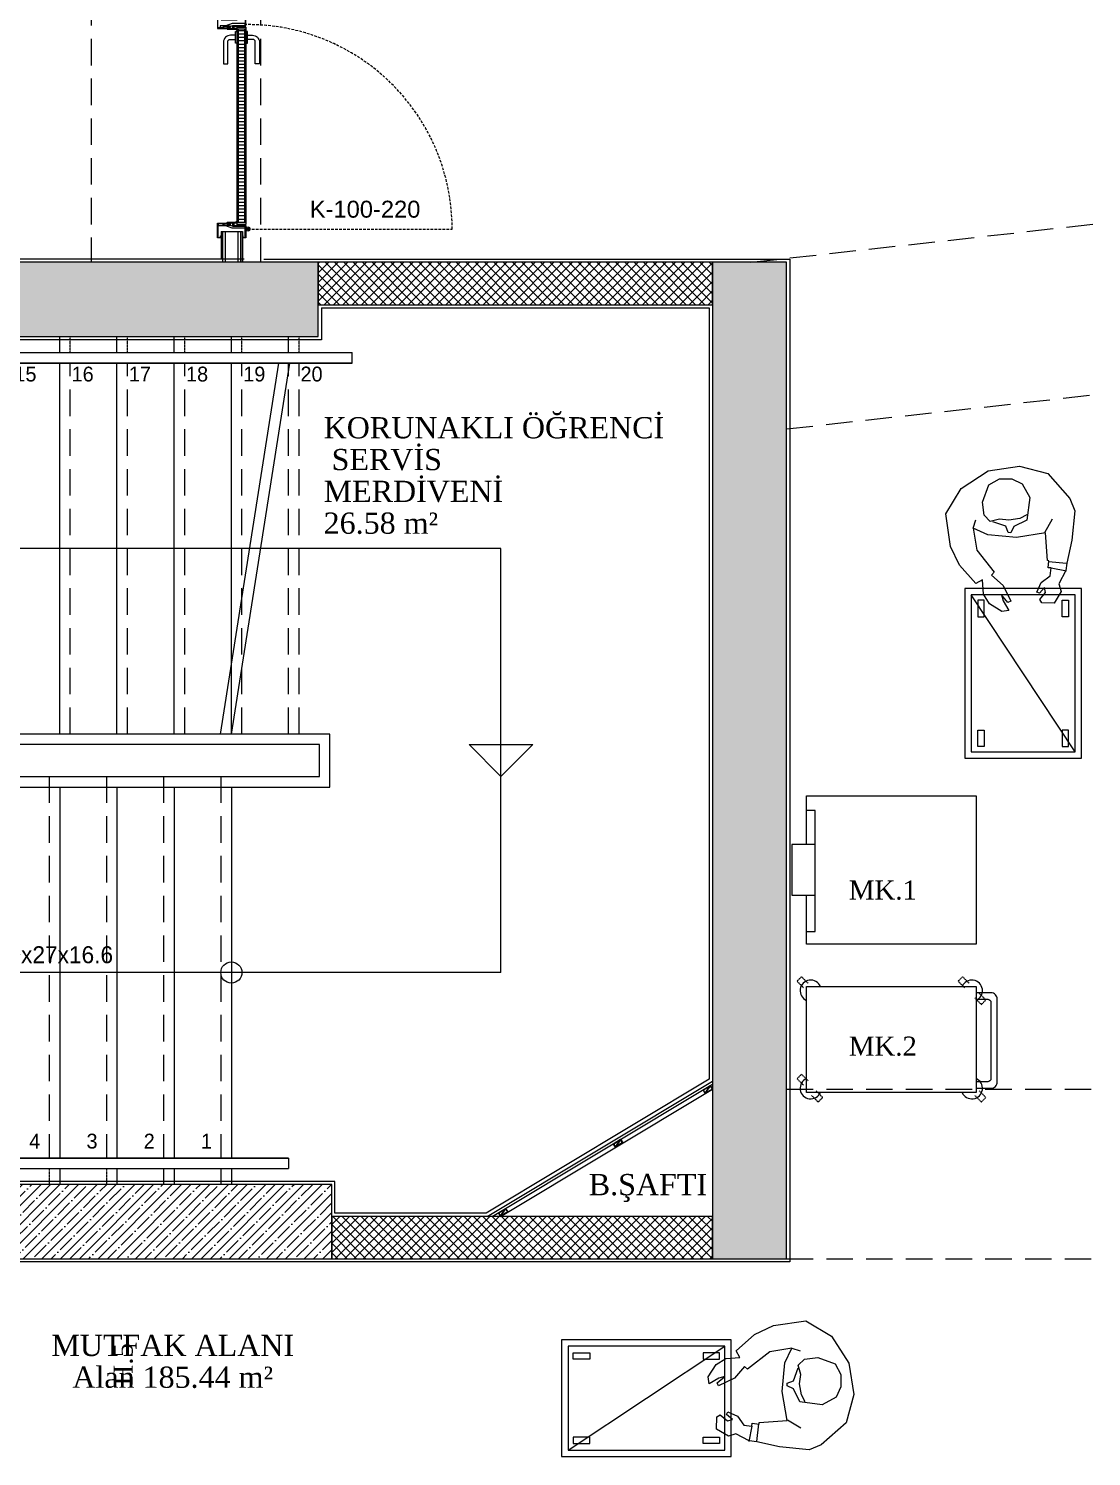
# Model space of a CAD drawing. Header units: millimetres. Extents: x -29311 to -3405, y 28913 to 42880.
# Drawn here: x -24337 to -23835, y 39755 to 40428 of the extents above; entities that cross this region are included whole.
import ezdxf
from ezdxf.enums import TextEntityAlignment as Align

# ---------------------------------------------------------------- set-up
doc = ezdxf.new("R2010")
doc.units = ezdxf.units.MM
doc.linetypes.add('HIDDEN', pattern=[0.375, 0.25, -0.125])
doc.linetypes.add('HIDDEN2', pattern=[0.1875, 0.125, -0.0625])
for name, color, linetype in [('A-BA', 1, 'Continuous'), ('A-BA-HIDDEN', 136, 'HIDDEN'), ('A-DUVAR', 53, 'Continuous'), ('A-DUVAR-ALCIPAN', 9, 'Continuous'), ('A-DUVAR-ALCIPAN-CELIK', 144, 'Continuous'), ('A-DUVAR-TARAMA', 251, 'Continuous'), ('A-KAPI-AHSAP', 245, 'Continuous'), ('A-KAPI-AKSESUAR', 206, 'Continuous'), ('A-KAPI-METAL', 84, 'Continuous'), ('A-KAPI-PROFIL', 206, 'Continuous'), ('A-KORKULUK-KUPESTE', 206, 'Continuous'), ('A-MERDIVEN', 125, 'Continuous'), ('A-SIVA-ALCIPAN', 247, 'Continuous'), ('A-SIVA-IC', 97, 'Continuous'), ('A-TEFRIS', 251, 'Continuous'), ('A-YAZI', 136, 'Continuous'), ('Kıtc-002 Çizgi', 7, 'Continuous'), ('Kıtc-039 İnsan', 32, 'Continuous'), ('level', 10, 'Continuous'), ('symbol', 8, 'Continuous'), ('trace_down', 8, 'HIDDEN2'), ('yazı2', 9, 'Continuous')]:
    doc.layers.add(name, color=color, linetype=linetype)
doc.layers.add('gor-0.05', color=63, linetype='Continuous', lineweight=5)
doc.layers.add('tarama-betonarme', color=252, linetype='Continuous', lineweight=13)
doc.styles.add('HA_SMART', font='')
doc.styles.add('ROMANS', font='romans')
doc.styles.get("Standard").update_dxf_attribs({"font": 'arial.ttf'})
doc.styles.add('YAZ', font='times.ttf', dxfattribs={"height": 0.12})
doc.styles.add('YAZ-50', font='times.ttf', dxfattribs={"width": 0.9})
doc.styles.get('HA_SMART').set_extended_font_data('Sakkal Majalla')
pattern_1 = [(45, (-75202.6075, 54657.0166), (-4.4194174, 4.4194174), []), (45, (-75198.188, 54657.0166), (-4.4194174, 4.4194174), [7.8125, -1.5625, 0, -1.5625])]

# ---------------------------------------------------------------- blocks, each defined once
blk = doc.blocks.new('AMT100')
at = {"layer": 'gor-0.05', "color": 0, "linetype": 'Continuous'}
blk.add_lwpolyline([(50, 0), (50, -80), (0, -80), (0, 0)], close=True, dxfattribs=at)
at = {"layer": 'gor-0.05', "color": 0, "linetype": 'HIDDEN'}
for points in [[(3.39, 1.39), (6.49, 4.49), (8.61, 2.36), (5.47, -0.77)], [(49.39, 1.39), (52.49, 4.49), (54.61, 2.36), (51.47, -0.77)], [(-1.39, -2.39), (-4.49, -5.49), (-2.36, -7.61), (0.77, -4.47)], [(49.39, -74.61), (52.49, -71.51), (54.61, -73.64), (51.47, -76.77)], [(-1.39, -79.39), (-4.49, -82.49), (-2.36, -84.61), (0.77, -81.47)], [(44.61, -79.39), (41.51, -82.49), (43.64, -84.61), (46.77, -81.47)]]:
    blk.add_lwpolyline(points, dxfattribs=at)
at = {"layer": 'gor-0.05', "color": 0}
blk.add_lwpolyline([(2, -80), (2, -87, 0.414214), (5, -90), (44, -90, 0.414214), (47, -87), (47, -80), (44, -80), (44, -85.5, -0.414214), (42.5, -87), (6.5, -87, -0.414214), (5, -85.5), (5, -80)], format="xyb", dxfattribs=at)
for centre, start, end in [((2, -2), 23.57818, 246.42182), ((48, -2), 293.57818, 156.42182), ((2, -78), 113.57818, 336.42182), ((48, -78), 203.57818, 66.42182)]:
    blk.add_arc(centre, 5, start, end, dxfattribs=at)
at = {"layer": 'gor-0.05', "linetype": 'Continuous', "style": 'ROMANS', "width": 0.8}
blk.add_attdef('NO', text='', height=10, dxfattribs=at).set_placement((26, -70), align=Align.MIDDLE)
blk = doc.blocks.new('1AS-BW150')
at = {"layer": 'gor-0.05', "color": 0}
blk.add_lwpolyline([(23, 7), (23, -4), (47, -4), (47, 7)], close=True, dxfattribs=at)
for points in [[(47, 0), (70, 0), (70, -80), (0, -80), (0, 0), (23, 0)], [(6, 0), (6, -4), (23, -4)], [(47, -4), (63, -4), (63, 0)]]:
    blk.add_lwpolyline(points, dxfattribs=at)
at = {"layer": 'gor-0.05', "linetype": 'Continuous', "style": 'ROMANS', "width": 0.8}
blk.add_attdef('NO', text='', height=10, dxfattribs=at).set_placement((36.67, -68), align=Align.MIDDLE)
blk = doc.blocks.new('oking')
at = {"layer": 'symbol'}
for p, q in [((99299.11, 28222.37), (99299.11, 28192.37)), ((99299.11, 28222.37), (99314.11, 28207.37)), ((99314.11, 28207.37), (99299.11, 28192.37))]:
    blk.add_line(p, q, dxfattribs=at)
blk = doc.blocks.new('3r3')
at = {"layer": 'A-KORKULUK-KUPESTE'}
for p, q in [((1381, 223.75), (1166, 223.75)), ((1381, 223.75), (1381, 228.75)), ((1351, -151.25), (1051, -151.25))]:
    blk.add_line(p, q, dxfattribs=at)
for points in [[(1081, 228.75), (1381, 228.75)], [(1081, 223.75), (1381, 223.75)], [(1051, -151.25), (1351, -151.25)], [(1351, -151.25), (1351, -156.25)], [(1051, -156.25), (1351, -156.25)]]:
    blk.add_lwpolyline(points, dxfattribs=at)
for points in [[(1061.5, 23.75), (1370.5, 23.75), (1370.5, 48.75), (1061.5, 48.75)], [(1066.5, 28.75), (1365.5, 28.75), (1365.5, 43.75), (1066.5, 43.75)]]:
    blk.add_lwpolyline(points, close=True, dxfattribs=at)
at = {"layer": 'A-MERDIVEN'}
for p, q in [((1243, 48.75), (1243, 223.75)), ((1270, 48.75), (1270, 223.75)), ((1297, 48.75), (1297, 223.75)), ((1324, 48.75), (1324, 223.75)), ((1243, 23.75), (1243, -151.25)), ((1270, 23.75), (1270, -151.25)), ((1297, 23.75), (1297, -151.25)), ((1324, 23.75), (1324, -151.25)), ((1243, -156.25), (1243, -163.75)), ((1270, -156.25), (1270, -163.75)), ((1297, -156.25), (1297, -163.75)), ((1324, -156.25), (1324, -163.75))]:
    blk.add_line(p, q, dxfattribs=at)
at = {"layer": 'symbol'}
for p, q in [((1318.87, 48.75), (1346.45, 223.75)), ((1324, 48.75), (1351.57, 223.75)), ((1451.19, 136.25), (980.5, 136.25)), ((1451.19, -63.75), (1451.19, 136.25)), ((1451.19, -63.75), (980.5, -63.75))]:
    blk.add_line(p, q, dxfattribs=at)
blk.add_circle((1324, -63.75), 5, dxfattribs=at)
at = {"layer": 'trace_down', "ltscale": 100}
for p, q in [((1243, 228.75), (1243, 236.25)), ((1270, 228.75), (1270, 236.25)), ((1297, 228.75), (1297, 236.25)), ((1324, 228.75), (1324, 236.25)), ((1351, 228.75), (1351, 236.25)), ((1248, 48.75), (1248, 223.75)), ((1275, 48.75), (1275, 223.75)), ((1302, 48.75), (1302, 223.75)), ((1329, 48.75), (1329, 223.75)), ((1351, 48.75), (1351, 223.75)), ((1356, 48.75), (1356, 223.75)), ((1238, 28.75), (1238, -151.25)), ((1265, 28.75), (1265, -151.25)), ((1292, 28.75), (1292, -151.25)), ((1319, 28.75), (1319, -151.25)), ((1292, -156.25), (1292, -163.75)), ((1319, -156.25), (1319, -163.75))]:
    blk.add_line(p, q, dxfattribs=at)
at = {"layer": 'trace_down'}
for p, q in [((1248, 228.75), (1248, 236.25)), ((1275, 228.75), (1275, 236.25)), ((1302, 228.75), (1302, 236.25)), ((1329, 228.75), (1329, 236.25)), ((1356, 228.75), (1356, 236.25)), ((1238, -156.25), (1238, -163.75)), ((1265, -156.25), (1265, -163.75))]:
    blk.add_line(p, q, dxfattribs=at)
at = {"layer": 'symbol', "xscale": -1, "rotation": 90}
blk.add_blockref('oking', (29658.56, 99342.86), dxfattribs=at)
at = {"layer": 'yazı2', "attachment_point": 3, "style": 'HA_SMART'}
for s, insert, char_height, width in [('15', (1232.03, 222.03), 7, 10.5859), ('16', (1259.03, 222.03), 7, 10.5859), ('17', (1286.03, 222.03), 7, 10.5859), ('18', (1313.03, 222.03), 7, 10.5859), ('19', (1340.03, 222.03), 7, 10.5859), ('20', (1367.03, 222.03), 7, 10.5859), ('30x27x16.6', (1268.18, -51.35), 8, 63.7114), ('4', (1233.84, -139.77), 7, 10.5859), ('3', (1260.84, -139.77), 7, 10.5859), ('2', (1287.84, -139.77), 7, 10.5859), ('1', (1314.84, -139.77), 7, 10.5859)]:
    blk.add_mtext(s, dxfattribs=dict(at, insert=insert, char_height=char_height, width=width))
blk = doc.blocks.new('2040')
at = {"layer": 'A-DUVAR-ALCIPAN-CELIK'}
for points in [[(85602.63, 5477.89), (85600.63, 5477.89), (85600.63, 5481.89), (85602.63, 5481.89)], [(85602.48, 5478.04), (85600.78, 5478.04), (85600.78, 5481.74), (85602.48, 5481.74)]]:
    blk.add_lwpolyline(points, close=True, dxfattribs=at)
at = {"layer": 'A-DUVAR-ALCIPAN-CELIK', "lineweight": 30}
blk.add_lwpolyline([(85600.78, 5481.74), (85602.48, 5478.04)], dxfattribs=at)
blk = doc.blocks.new('A$C1989330F')
at = {"layer": 'A-KAPI-AKSESUAR'}
blk.add_lwpolyline([(27.5, 0), (-27.5, 0), (-27.5, -8), (27.5, -8)], close=True, dxfattribs=at)
blk.add_lwpolyline([(-125, -45), (-20, -45, 0.414214), (-10, -35), (-10, -8), (10, -8), (10, -32, -0.414214), (-23, -65), (-125, -65)], format="xyb", close=True, dxfattribs=at)
blk = doc.blocks.new('*U50')
at = {"ltscale": 12}
h = blk.add_hatch(dxfattribs=at)
h.set_pattern_fill('ANSI31', color=8, scale=5, angle=45)
h.set_pattern_definition([(90, (-1.915, 20), (-15.875, 3e-15), [])])
h.paths.add_polyline_path([(954.1, -130), (44, -130), (44, -160), (954.1, -160)])
at = {"color": 8, "linetype": 'HIDDEN', "ltscale": 50}
blk.add_lwpolyline([(12, -175), (12, -1139.1, 0.417281), (976.1, -164.9)], format="xyb", dxfattribs=at)
at = {"layer": 'A-KAPI-AHSAP'}
for points in [[(44, -165), (34, -165), (34, -148), (34, -148), (34, -125), (44, -125), (44, -165)], [(44, -125), (954.1, -125)], [(954.1, -165), (954.1, -125), (964.1, -125), (964.1, -165), (964.1, -165), (964.1, -165), (954.1, -165)], [(954.1, -165), (44, -165)]]:
    blk.add_lwpolyline(points, dxfattribs=at)
blk.add_lwpolyline([(954.1, -130), (44, -130), (44, -160), (954.1, -160)], close=True, dxfattribs=at)
at = {"layer": 'A-KAPI-AKSESUAR'}
for radius in [10, 5, 4]:
    blk.add_circle((12, -175), radius, dxfattribs=at)
at = {"layer": 'A-KAPI-METAL'}
for points in [[(-29, -32), (39, -32, -0.414214), (40, -33), (40, -95.9), (38, -95.9), (38, -34.5, 0.414214), (37.5, -34), (-27.5, -34, 0.414214), (-28, -34.5), (-28, -46, 0.414214), (-27.5, -46.5), (-20, -46.5), (-20, -48.5), (-29, -48.5, -0.414214), (-30, -47.5), (-30, -33, -0.414214)], [(1027.1, -32), (959.1, -32, 0.414214), (958.1, -33), (958.1, -95.9), (960.1, -95.9), (960.1, -34.5, -0.414214), (960.6, -34), (1025.6, -34, -0.414214), (1026.1, -34.5), (1026.1, -46, -0.414214), (1025.6, -46.5), (1018.1, -46.5), (1018.1, -48.5), (1027.1, -48.5, 0.414214), (1028.1, -47.5), (1028.1, -33, 0.414214)], [(-30, -151, -0.414214), (-29, -150), (-20, -150), (-20, -152), (-27.5, -152, 0.414214), (-28, -152.5), (-28, -162.5, 0.414214), (-27.5, -163), (26.5, -163, 0.414214), (27, -162.5), (27, -105, -0.414214), (28.2, -104), (41, -104, -0.414154), (42, -105), (42, -119.5), (42, -93.4), (42, -79.3), (42, -93.4), (40, -93.4), (40, -79.3, -1), (44, -79.3), (44, -119.8, -0.934642), (40, -119.5), (40, -106.5, 0.414214), (39.5, -106), (29.5, -106, 0.414214), (29, -106.5), (29, -164, -0.414214), (28, -165), (-29, -165, -0.414214), (-30, -164)], [(1028.1, -151, 0.414214), (1027.1, -150), (1018.1, -150), (1018.1, -152), (1025.6, -152, -0.414214), (1026.1, -152.5), (1026.1, -162.5, -0.414214), (1025.6, -163), (971.6, -163, -0.414214), (971.1, -162.5), (971.1, -104, 0.414214), (969.8, -103), (957.1, -103, 0.414154), (956.1, -104), (956.1, -119.5), (956.1, -93.4), (956.1, -79.3), (956.1, -93.4), (958.1, -93.4), (958.1, -79.3, 1), (954.1, -79.3), (954.1, -119.8, 0.938583), (958.1, -119.5), (958.1, -105.5, -0.414214), (958.6, -105), (968.5, -105, -0.414214), (969.1, -105.5), (969.1, -164, 0.414214), (970.1, -165), (1027.1, -165, 0.414214), (1028.1, -164)]]:
    blk.add_lwpolyline(points, format="xyb", close=True, dxfattribs=at)
at = {"layer": 'A-KAPI-PROFIL'}
for points in [[(16.5, -100.9), (27.5, -70.4), (27.5, -36.5), (37.5, -36.5), (37.5, -72.2), (25.9, -104.3), (25.9, -163), (16.5, -163)], [(981.6, -100.9), (970.6, -70.4), (970.6, -43.8), (960.6, -43.8), (960.6, -72.2), (972.2, -104.3), (972.2, -163), (981.6, -163)]]:
    blk.add_lwpolyline(points, close=True, dxfattribs=at)
for points in [[(36.5, -36.8), (37.5, -36.8), (37.5, -52.5), (29.6, -66.1), (29.6, -89.8), (36.6, -89.8), (36.6, -90.8), (28.6, -90.8), (28.6, -65.8), (36.5, -52.2), (36.5, -36.8)], [(961.6, -36.8), (960.6, -36.8), (960.6, -52.5), (968.5, -66.1), (968.5, -89.8), (961.5, -89.8), (961.5, -90.8), (969.5, -90.8), (969.5, -65.8), (961.6, -52.2), (961.6, -36.8)]]:
    blk.add_lwpolyline(points, dxfattribs=at)
at = {"layer": 'A-KAPI-PROFIL', "color": 8}
for points in [[(39.7, -111.2, 0.414214), (37.7, -109.2), (31.3, -109.2, 0.414214), (29.3, -111.2), (29.3, -122, 0.414214), (31.3, -124), (45.3, -124, 0.414214), (46.3, -123), (46.3, -120, 1), (44.3, -120), (44.3, -121.5), (39.7, -121.5)], [(968.8, -111.2, 0.414214), (966.8, -109.2), (960.4, -109.2, 0.414214), (958.4, -111.2), (958.4, -121.5), (953.8, -121.5), (953.8, -120, 1), (951.8, -120), (951.8, -123, 0.414214), (952.8, -124), (964.1, -124), (966.8, -124, 0.414214), (968.8, -122)]]:
    blk.add_lwpolyline(points, format="xyb", close=True, dxfattribs=at)
at = {"layer": 'DEFPOINTS', "linetype": 'ByBlock', "ltscale": 12}
for p, q in [((0, -48.5), (0, -150)), ((998.1, -48.5), (998.1, -125))]:
    blk.add_line(p, q, dxfattribs=at)
at = {"ltscale": 12, "xscale": -1, "rotation": 180}
blk.add_blockref('A$C1989330F', (916, -125), dxfattribs=at)
at = {"ltscale": 12}
blk.add_blockref('A$C1989330F', (916, -165), dxfattribs=at)
blk = doc.blocks.new('A$C580B273A')
at = {"layer": 'Kıtc-039 İnsan', "linetype": 'ByBlock'}
blk.add_line((3, 3), (77, 52), dxfattribs=at)
at = {"layer": 'Kıtc-039 İnsan', "linetype": 'ByBlock', "elevation": 0}
blk.add_lwpolyline([(106.33, 16.93), (104.11, 30.67), (105.36, 44.13), (108.55, 51.06), (98.18, 49.41), (87.72, 41.19), (86.28, 42.43), (81.5, 36.95), (74, 33.31), (73.42, 34.75), (77.04, 37.67), (74.23, 36.99), (69.68, 34.29), (69.13, 37.47), (72.87, 43.4), (77.44, 46.17), (84.11, 46.66), (82.42, 49.88), (91.06, 57.52), (99.89, 61.74), (115.27, 63.94), (127.25, 56.67), (135.53, 44.01), (137.8, 29.14), (134.26, 15.8), (122.5, 5.45), (116.72, 3.13), (102.79, 4.49), (92.02, 6.85), (88.49, 7.36), (82.26, 10.6), (78.68, 9.5), (73.09, 12.9), (73.28, 18.61), (74.83, 19.67), (78.24, 16.87), (80.59, 17.45), (77.77, 19.71), (78.37, 20.99), (82.95, 18.93), (86.02, 14.69), (89.76, 14.24), (89.87, 15.63), (93.13, 15.29), (93.19, 15.99)], close=True, dxfattribs=at)
at = {"layer": 'Kıtc-039 İnsan', "linetype": 'ByBlock'}
for points in [[(0, 0), (80, 0), (80, 55), (0, 55)], [(3, 3), (77, 3), (77, 52), (3, 52)], [(5.5, 48.92), (13.24, 48.92), (13.24, 45.93), (5.5, 45.93)], [(74.5, 48.92), (66.76, 48.92), (66.76, 45.93), (74.5, 45.93)], [(5.5, 6.08), (13.24, 6.08), (13.24, 9.07), (5.5, 9.07)], [(74.5, 6.08), (66.76, 6.08), (66.76, 9.07), (74.5, 9.07)]]:
    blk.add_lwpolyline(points, close=True, dxfattribs=at)
at = {"layer": 'Kıtc-039 İnsan', "linetype": 'ByBlock', "elevation": 0}
for points in [[(108.55, 51.06), (112.5, 49.78)], [(114.84, 25.81), (113.1, 29.02), (112.29, 34.25), (112.79, 38.62), (111.6, 43.04), (114.63, 45.83), (120.81, 46.6), (129, 43.63), (131.72, 38.6), (131.8, 32.87), (129.45, 27.99), (122.9, 24.37), (112.31, 25.76), (109.34, 31.95), (106.33, 33.28), (106.47, 34.49), (109.44, 35.67), (111.54, 41.75)], [(89.76, 14.24), (88.33, 7.09)], [(92.86, 15.45), (91.96, 7.07)], [(106.49, 17.19), (112.86, 13.56)]]:
    blk.add_lwpolyline(points, dxfattribs=at)
blk = doc.blocks.new('2. bodrum kat kirişileri')
at = {"layer": 'A-BA-HIDDEN', "ltscale": 50}
for points in [[(2636.63, -21294.56), (2636.63, -22074.94)], [(2716.63, -21294.56), (2716.63, -22074.94)], [(2947.78, -22074.94), (3352.63, -22029.94)], [(2964.86, -22153.54), (3352.13, -22110.49)], [(2964.86, -22464.94), (3352.63, -22464.94)], [(2964.86, -22544.94), (3352.63, -22544.94)]]:
    blk.add_lwpolyline(points, dxfattribs=at)

msp = doc.modelspace()

# ---------------------------------------------------------------- hatches: boundary and pattern name
at = {"layer": 'A-DUVAR-TARAMA'}
h = msp.add_hatch(dxfattribs=at)
h.set_pattern_fill('ANSI37', color=256, scale=25, style=0)
h.set_pattern_definition([(45, (-75202.6075, 58858.546), (-2.2097087, 2.2097087), []), (135, (-75202.6075, 58858.546), (-2.2097087, -2.2097087), [])])
h.paths.add_polyline_path([(-24200.05, 40297.77), (-24014.05, 40297.77), (-24014.05, 40317.77), (-24200.05, 40317.77)])
h.paths.add_polyline_path([(-24193.68, 39847.77), (-24014.05, 39847.77), (-24014.05, 39867.77), (-24193.68, 39867.77)])
at = {"layer": 'tarama-betonarme'}
h = msp.add_hatch(dxfattribs=at)
h.set_pattern_fill('ANSI35', color=256, scale=25, style=0)
h.set_pattern_definition(pattern_1)
h.paths.add_polyline_path([(-24504.05, 40282.77), (-24200.05, 40282.77), (-24200.05, 40317.77), (-24504.05, 40317.77)])
h.paths.add_polyline_path([(-24014.05, 39847.77), (-23979.05, 39847.77), (-23979.05, 40317.77), (-24014.05, 40317.77)])
h.paths.add_polyline_path([(-23591.79, 40362.77), (-23511.79, 40362.77), (-23511.79, 40282.77), (-23591.79, 40282.77)])
h.paths.add_polyline_path([(-23591.79, 39927.77), (-23511.79, 39927.77), (-23511.79, 39847.77), (-23591.79, 39847.77)])
h.paths.add_polyline_path([(-24307.28, 41178.15), (-24227.28, 41178.15), (-24227.28, 41098.15), (-24307.28, 41098.15)])
h = msp.add_hatch(dxfattribs=at)
h.set_pattern_fill('ANSI35', color=256, scale=25, style=0)
h.set_pattern_definition(pattern_1)
h.paths.add_polyline_path([(-24193.68, 39847.77), (-24193.68, 39882.77), (-24504.05, 39882.77), (-24504.05, 39847.77)])

# ---------------------------------------------------------------- linework, layer by layer
at = {"layer": 'A-BA'}
msp.add_lwpolyline([(-24504.05, 40282.77), (-24200.05, 40282.77), (-24200.05, 40317.77), (-24504.05, 40317.77)], close=True, dxfattribs=at)
for points in [[(-24014.05, 39847.77), (-23979.05, 39847.77), (-23979.05, 40317.77), (-24014.05, 40317.77), (-24014.05, 39847.77)], [(-24193.68, 39847.77), (-24193.68, 39882.77), (-24504.05, 39882.77), (-24504.05, 39847.77), (-24193.68, 39847.77)]]:
    msp.add_lwpolyline(points, dxfattribs=at)
at = {"layer": 'A-DUVAR'}
for points in [[(-24200.05, 40297.77), (-24014.05, 40297.77), (-24014.05, 40317.77), (-24200.05, 40317.77), (-24200.05, 40297.77)], [(-24193.68, 39847.77), (-24014.05, 39847.77), (-24014.05, 39867.77), (-24193.68, 39867.77), (-24193.68, 39847.77)]]:
    msp.add_lwpolyline(points, dxfattribs=at)
at = {"layer": 'A-DUVAR-ALCIPAN'}
for p, q in [((-24245.03, 40317.77), (-24245.03, 40332.27)), ((-24243.78, 40317.77), (-24243.78, 40332.27)), ((-24237.78, 40317.77), (-24237.78, 40332.27)), ((-24236.53, 40317.77), (-24236.53, 40332.27))]:
    msp.add_line(p, q, dxfattribs=at)
for points in [[(-24120.37, 39867.77), (-24014.05, 39931.56)], [(-24117.94, 39867.77), (-24014.05, 39930.1)], [(-24114.05, 39867.77), (-24014.05, 39927.77), (-24014.05, 39867.77), (-24114.05, 39867.77)]]:
    msp.add_lwpolyline(points, dxfattribs=at)
at = {"layer": 'A-DUVAR-ALCIPAN-CELIK'}
msp.add_lwpolyline([(-24114.05, 39867.77), (-24014.05, 39927.77)], dxfattribs=at)
at = {"layer": 'A-SIVA-ALCIPAN'}
for p, q in [((-24245.78, 40319.27), (-24245.78, 40332.27)), ((-24235.78, 40317.77), (-24235.78, 40332.27)), ((-24235.78, 40332.27), (-24235.78, 40317.77))]:
    msp.add_line(p, q, dxfattribs=at)
at = {"layer": 'A-SIVA-IC'}
for points in [[(-24245.78, 40332.27), (-24235.78, 40332.27)], [(-24235.03, 40319.27), (-24734.05, 40319.27)], [(-24225.78, 40319.27), (-23977.55, 40319.27), (-23977.55, 39846.27), (-24731.05, 39846.27)], [(-24198.55, 40296.27), (-24198.55, 40281.27), (-24505.55, 40281.27), (-24505.55, 40301.27), (-24656.55, 40301.27), (-24656.55, 39995.57)], [(-24015.55, 40296.27), (-24015.55, 39932.41), (-24120.78, 39869.27), (-24192.18, 39869.27), (-24192.18, 39884.27), (-24505.55, 39884.27), (-24505.55, 39864.27)], [(-24198.55, 40296.27), (-24015.55, 40296.27)]]:
    msp.add_lwpolyline(points, dxfattribs=at)

# ---------------------------------------------------------------- block references
at = {"layer": 'A-DUVAR-ALCIPAN-CELIK', "rotation": 300.9637565320752}
for p in [(-72756.92, 110511.01), (-72799.25, 110485.62), (-72853.49, 110453.07)]:
    msp.add_blockref('2040', p, dxfattribs=at)
at = {"layer": 'A-KAPI-AHSAP', "xscale": 0.1, "yscale": 0.1, "zscale": 0.1, "rotation": 90}
msp.add_blockref('*U50', (-24250.78, 40332.27), dxfattribs=at)
at = {"layer": 'A-MERDIVEN'}
for name, p in [('2. bodrum kat kirişileri', (-26943.91, 62392.7)), ('3r3', (-25565.05, 40046.52))]:
    msp.add_blockref(name, p, dxfattribs=at)
at = {"layer": 'A-TEFRIS', "rotation": 90}
for name, p in [('1AS-BW150', (-23969.66, 39996.19)), ('AMT100', (-23969.66, 39926.19))]:
    msp.add_blockref(name, p, dxfattribs=at)
at = {"layer": 'Kıtc-002 Çizgi', "rotation": 90}
msp.add_blockref('A$C580B273A', (-23839.97, 40083.86, 0), dxfattribs=at)
at = {"layer": 'Kıtc-002 Çizgi'}
msp.add_blockref('A$C580B273A', (-24085.21, 39754.52), dxfattribs=at)

# ---------------------------------------------------------------- texts
at = {"layer": 'A-YAZI', "color": 7, "style": 'YAZ-50'}
for s, p in [('MK.1', (-23933.64, 40017.19)), ('MK.2', (-23933.64, 39943.55))]:
    msp.add_text(s, height=9, dxfattribs=at).set_placement(p, align=Align.CENTER)
at = {"layer": 'A-YAZI', "style": 'YAZ-50'}
for s, p in [('MUTFAK ALANI', (-24268.73, 39801.89)), ('Alan 185.44 m²', (-24268.73, 39786.89))]:
    msp.add_text(s, height=10, dxfattribs=at).set_placement(p, align=Align.CENTER)
at = {"layer": 'A-YAZI', "color": 7, "style": 'YAZ-50'}
msp.add_text('H.5', height=9, rotation=90, dxfattribs=at).set_placement((-24287.63, 39797.99), align=Align.CENTER)
at = {"layer": 'A-YAZI', "char_height": 10, "width": 175.9417, "attachment_point": 1, "line_spacing_factor": 0.9, "style": 'YAZ'}
for s, insert in [('KORUNAKLI ÖĞRENCİ\\P SERVİS \\PMERDİVENİ\\P26.58 m²', (-24197.52, 40244.74)), ('B.ŞAFTI', (-24072.41, 39887.74))]:
    msp.add_mtext(s, dxfattribs=dict(at, insert=insert))
at = {"layer": 'level', "insert": (-24151.87, 40346.82), "char_height": 8, "width": 13.9869, "attachment_point": 3}
msp.add_mtext('K-100-220', dxfattribs=at)

doc.saveas('drawing.dxf')
